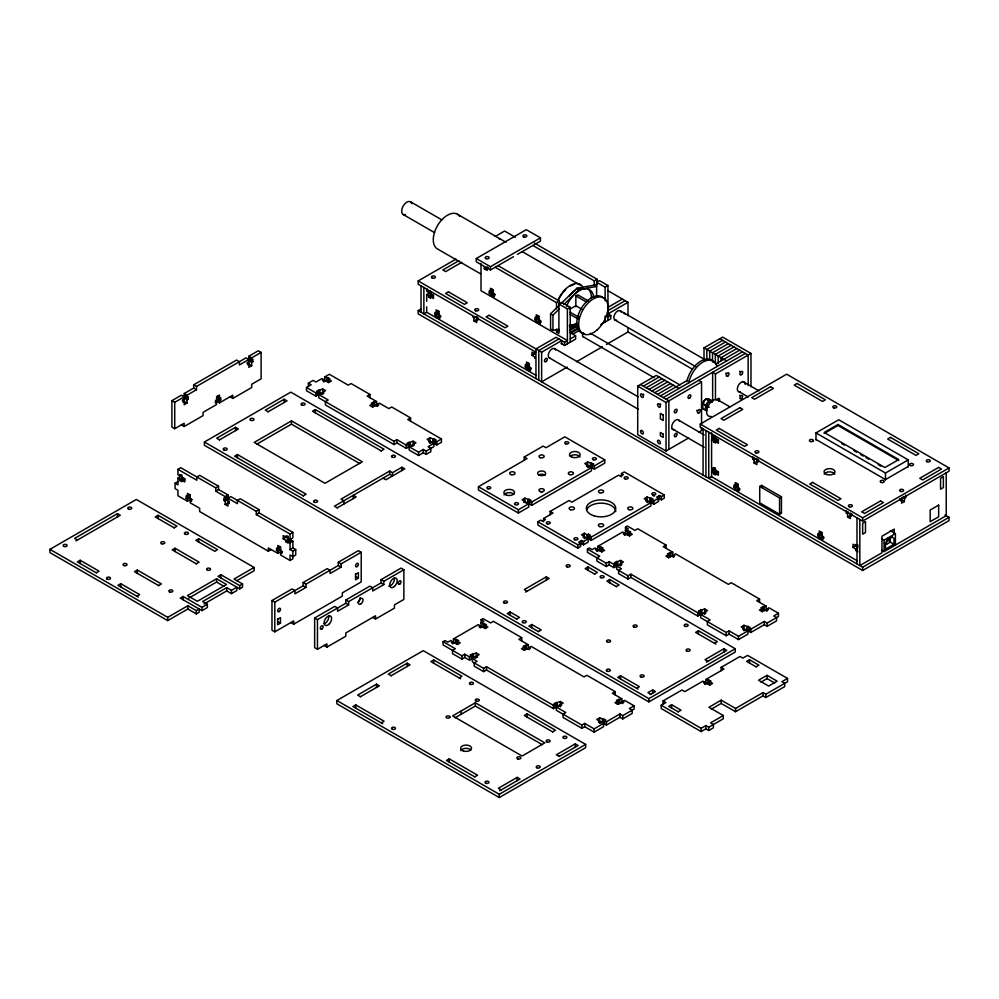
<?xml version="1.0" encoding="UTF-8"?>
<svg xmlns="http://www.w3.org/2000/svg" width="999" height="999" viewBox="0 0 999 999"><rect width="100%" height="100%" fill="white"/><g stroke="black" fill="none" stroke-linecap="round" stroke-linejoin="round"><path stroke-width="1.5" d="M188.224 399.076L185.389 397.44L184.166 398.151L187 399.787L188.224 399.076L188.299 396.64L187.075 397.34L184.241 395.704L184.241 393.531L193.681 388.074L196.516 389.71L196.516 386.438L193.681 384.802L193.681 388.074M739.909 488.711L738.024 489.81L738.024 491.983L819.118 538.798L821.952 537.175L821.952 534.989L819.118 536.625L817.894 535.914L817.894 533.516L819.118 534.228L819.23 531.018L822.052 532.654L822.052 535.926L823.288 536.625L823.288 539.035L822.052 538.324L822.052 540.496L857.13 560.751M702.322 405.382L702.334 406.243L702.809 405.769M706.768 410.664L706.018 410.539L705.469 405.119L709.789 401.049L712.762 400.911L707.567 398.776L704.745 399.912L701.985 404.707L702.297 408.479L703.783 408.504A5.345 3.084 -60 0 1 702.684 402.722A5.345 3.084 -60 0 1 708.341 399.013M712.299 401.086C707.504 398.039 703.583 409.028 706.605 410.564M709.54 400.349L709.665 399.125M706.193 406.955L706.106 406.63M558.778 329.32L552.947 330.382L550.586 329.021L550.586 313.748L559.328 305.257M561.513 303.134L576.798 288.274L597.177 284.565M552.947 330.382L552.947 315.122L559.502 308.741M563.873 304.495L579.158 289.635L596.615 286.451M193.681 384.802L236.563 360.052L239.398 361.688L239.398 364.947L248.838 359.503L248.838 367.357L251.673 365.721L251.673 362.45L248.838 360.814L250.062 360.102L252.897 361.738L252.897 359.34L251.673 360.052L248.838 358.416L248.838 356.231L258.279 350.786L261.114 352.41L261.114 378.821L251.673 384.278L251.673 387.55L232.792 398.451L229.957 396.815M181.331 424.887L184.166 426.523L184.166 423.251L174.725 428.708L171.89 427.072L171.89 400.661L181.331 395.204L184.166 396.84L184.166 404.695L187 403.059L187 399.787M196.516 386.438L246.004 357.867L248.838 359.503M184.241 395.704L185.464 395.005M171.89 400.661L174.725 402.297L184.166 396.84M184.241 393.531L187.075 395.167L196.516 389.71M248.838 356.231L251.673 357.867L261.114 352.41M184.166 399.026L182.942 399.737L182.942 402.135L184.166 401.423M248.838 361.688L247.615 362.387L247.615 364.785L248.838 364.086M251.673 362.45L252.897 361.738M232.792 398.451L232.792 395.179L219.48 402.859L216.646 401.223L216.646 396.653L219.48 395.017L219.48 398.289L220.704 397.577L220.704 399.975L219.48 400.686L216.646 399.051L217.869 398.339L220.704 399.975M535.951 352.185L418.194 284.203L418.194 280.931L455.994 259.103M495.142 236.501L504.595 231.044L515.297 237.225M216.646 399.925L215.422 400.624L215.422 403.022L216.546 402.372L216.546 404.558L203.047 412.35L203.047 415.621L184.166 426.523M458.903 260.689L442.819 269.98L445.654 271.616L461.738 262.325M513.424 256.718L490.447 269.98L476.286 261.8L476.286 258.529L526.273 229.67L540.447 237.849L540.447 241.121L517.47 254.383M426.698 288.561L426.698 291.283L428.583 292.37L430.469 291.283M426.698 301.336L426.698 294.555L429.52 292.919L433.491 295.204L433.491 298.476L430.656 296.84L430.656 298.264L428.583 297.065L428.583 295.642L431.418 294.006L431.418 295.429L428.583 297.065M430.656 296.84L433.491 295.204M484.315 266.658L484.315 268.831L487.137 267.195L488.374 267.907M476.286 258.529L490.447 266.708L540.447 237.849M944.992 514.997L949.05 517.332L949.05 520.604L862.661 570.479L418.194 313.873L418.194 310.602L420.891 309.041M426.561 312.325L423.863 313.873L423.863 287.462M204.408 442.02L290.796 392.145L735.264 648.751L735.264 652.022L648.863 701.897L204.408 445.292L204.408 442.02L648.863 698.626L735.264 648.751M308.379 386.388L308.379 383.117L313.099 380.394L315.934 382.03L321.803 378.633L323.701 379.72L323.701 381.905M219.38 439.922L238.399 428.933L235.564 427.31L216.683 438.211L219.518 439.847M268.007 411.85L287.025 400.861L284.191 399.225L265.309 410.127L268.132 411.763M318.768 394.568L328.209 400.012L325.374 401.648L325.374 404.92L394.043 444.567L396.865 442.932L406.306 448.376L408.204 447.29L408.204 444.018L406.306 445.104L396.865 439.66L394.043 441.296L318.768 397.839L318.768 394.568L325.562 390.634L322.727 388.998L316.596 391.133L317.819 391.833L317.819 395.104L315.934 396.203L306.493 390.746L306.493 387.475L311.213 384.752L308.379 383.117M328.609 382.555L328.609 379.283L331.443 380.919L328.609 382.555L324.638 380.269L324.638 376.998L329.358 374.275L348.239 385.177L351.074 383.541L369.955 394.443L369.955 397.714M434.902 314.797L437.737 313.162L438.973 313.873L436.138 315.509L434.902 314.797L434.902 312.4L436.138 313.112L438.973 311.476L438.973 316.059L436.138 317.694L426.698 312.237L426.698 306.793M323.701 379.72L322.465 380.432L324.55 381.63L325.774 380.919M324.638 376.998L329.832 378.584L328.609 379.283M525.287 366.983L528.121 365.347L529.345 366.059L526.51 367.694L525.287 366.983L525.287 364.585L526.51 365.297L526.51 362.025L529.345 363.661L529.345 368.231L526.51 369.867L438.973 319.33L438.973 317.145L440.859 316.059M181.731 474.787L179.832 475.874L177.947 474.787L177.947 469.33L180.782 467.707L215.722 487.874L218.544 486.238L218.544 489.51L227.997 494.955L227.997 497.14L225.162 498.776L223.926 498.064L223.926 500.462L225.162 501.173L227.997 499.537L226.761 498.826L223.926 500.462M489.223 293.256L492.057 291.621L493.281 292.332L490.447 293.968L489.223 293.256L489.223 290.859L490.447 291.571L493.281 289.935L493.281 294.518L490.447 296.154L481.006 290.697L481.006 263.599M306.493 387.475L315.934 392.932L317.819 391.833M49.95 549.35L167.707 617.345L187.824 605.731L196.316 610.639L199.151 609.003L199.151 612.275L196.316 613.91L187.824 609.003L167.707 620.616L49.95 552.622L49.95 549.35L136.339 499.475L254.108 567.457L254.108 570.729L236.713 580.769M535.014 319.692L537.849 318.057L539.073 318.768L536.238 320.404L535.014 319.692L535.014 317.295L536.238 318.007L536.238 314.735L539.073 316.371L539.073 320.954L536.238 322.59L493.281 297.777L493.281 295.604L495.167 294.518M186.164 498.301L188.998 496.665L190.222 497.377L187.387 499.013L186.164 498.301L186.164 495.904L187.387 496.615L187.387 493.344L190.222 494.98L190.222 499.562L187.387 501.198L177.947 495.741L177.947 490.297L175.112 488.661L175.112 483.204L177.947 484.84L177.947 478.059L180.782 476.423L184.753 478.708L184.753 481.98L181.918 480.344L181.918 481.768L179.832 480.569L179.832 479.145L182.667 477.51L182.667 478.933L179.832 480.569M75.912 540.896L120.292 515.284L117.457 513.648L74.575 538.399L77.41 540.034M175.112 483.204L177.947 481.568M181.918 480.344L184.753 478.708M291.483 420.879L254.183 442.42L325 483.304L362.3 461.763L291.483 420.879L291.483 424.15L359.628 463.499M472.677 316.958L473.901 317.67L475.786 316.583M303.284 495.841L306.119 494.205L237.45 454.557L234.615 456.193L303.421 495.916M381.181 450.861L384.016 449.225L315.347 409.59L312.512 411.226L381.318 450.949M256.843 444.143L291.483 424.15M473.901 317.67L473.901 320.941L476.735 319.305L477.959 320.017L477.959 317.62L476.735 316.908M187.387 496.615L190.222 494.98M96.216 572.789L99.051 571.153L80.17 560.252L77.335 561.888L96.354 572.864M174.113 527.822L176.948 526.186L158.054 515.284L155.232 516.92L174.251 527.897M369.955 394.443L367.132 396.079L376.573 401.523L376.573 404.795L372.602 407.093L369.767 405.457L372.602 403.821L372.602 407.093M271.166 549.562L268.331 551.198L199.663 511.55L199.663 508.279L190.222 502.834L190.222 500.649L192.108 499.562M215.722 487.874L215.722 491.146L218.544 489.51M376.573 401.523L371.378 403.109L372.602 403.821M377.51 406.431L377.51 404.258L379.408 403.159L388.848 408.616L391.683 406.98L410.564 417.882L410.564 421.153M495.154 267.245L556.543 302.685L559.378 301.049L559.378 304.146M532.867 245.467L594.255 280.906L597.09 279.27L597.09 282.38M215.722 491.146L225.162 496.59L227.997 494.955M556.543 329.021L556.543 332.13L558.903 333.491L558.903 304.046L561.738 302.41L570.229 307.317L570.229 342.207M596.615 295.629L596.615 282.267L599.45 280.644L607.954 285.539L607.954 320.429M536.238 318.007L539.073 316.371M575.849 306.805L575.849 295.904L577.734 294.817L588.898 301.248M225.162 501.173L225.162 504.445L227.997 506.081L227.997 498.226L230.819 496.59L256.318 511.313L259.153 509.677L259.153 512.949L292.882 532.417L292.882 537.874L290.047 539.51L283.241 535.576L283.241 538.848L286.076 540.484L288.911 538.848L288.911 540.272L286.076 541.908L286.076 540.484M535.951 378.596L535.951 348.913L556.068 337.3L564.56 342.207L567.395 340.572L539.073 324.225L539.073 322.04L540.958 320.954M225.162 504.445L227.997 502.809L229.221 503.521L229.221 501.111L227.997 500.412M558.903 304.046L567.395 308.953L570.229 307.317M596.615 282.267L605.119 287.175L607.954 285.539M569.78 309.215L575.849 305.719L582.504 309.553M158.554 585.564L161.388 583.928L137.313 570.029L134.478 571.665L158.716 585.651M196.279 563.786L199.101 562.15L175.025 548.251L172.19 549.887L196.428 563.873M136.813 596.228L139.648 594.592L120.767 583.691L117.932 585.327L138.299 597.09M198.664 538.723L195.829 540.359L214.847 551.336L217.545 549.625L198.664 538.723L198.664 541.995M556.543 332.13L559.378 330.494M410.564 417.882L407.729 419.518L441.458 438.986L441.458 442.257L436.738 444.992L434.852 443.893L434.852 440.621L436.076 439.922L429.932 437.787L427.11 439.423L433.903 443.356L433.903 446.628L426.136 451.098L423.301 449.463L418.581 452.197L409.14 446.74L409.14 450.012L418.581 455.469L423.301 452.734L426.136 454.37L430.856 451.648L430.856 448.376L428.034 446.74L433.903 443.356M569.792 329.383L577.822 324.75M607.642 307.53L622.352 299.038M569.58 330.594L577.522 326.011M558.903 338.936L538.786 350.549L538.786 380.232M577.971 327.934L569.942 332.567L575.611 335.826L575.611 339.098L564.56 345.479L560.926 343.381M607.792 310.714L625.187 300.674M534.827 353.708L531.992 352.073L531.992 355.344L534.827 353.708L534.827 352.297M256.318 511.313L256.318 514.585L259.153 512.949M570.891 333.104L578.921 328.471M418.194 280.931L541.62 352.185L561.738 340.572L561.738 343.843M572.777 334.203L579.47 330.332M607.954 313.886L628.021 302.31L628.021 315.659M570.229 338.936L575.611 335.826M607.954 317.158L610.789 315.522L610.789 318.793L600.774 324.575M526.51 365.297L529.345 363.661M536.088 375.399L529.345 371.503L529.345 369.33L531.231 368.231M409.14 446.74L415.946 442.819L413.111 441.183L406.968 443.306L408.204 444.018M429.932 441.058L428.708 441.77L430.781 442.969L432.018 442.257M434.852 440.621L436.738 441.72L441.458 438.986M567.245 367.07L541.62 381.868L541.62 352.185M576.411 361.775L602.385 346.778M606.43 344.443L628.021 331.98L628.021 327.535M434.852 443.893L436.076 443.181M383.067 478.121L385.901 479.757L404.782 468.856L401.948 467.22L392.507 472.664L389.672 471.041L341.046 499.113L343.881 500.749L343.881 504.02M392.507 472.664L392.507 475.936L389.672 474.3L334.44 506.193L337.275 507.829M256.318 514.585L290.047 534.053L292.882 532.417M207.367 604.258L201.985 607.367L183.104 596.465L180.27 598.101L201.985 610.639L207.367 607.529L207.367 604.258L202.647 601.535L226.723 587.637L231.443 590.359L236.875 587.225L236.875 590.496L231.443 593.631L226.723 590.896L203.983 604.033M242.532 583.953L239.71 585.589L220.816 574.687L217.994 576.323L239.71 588.861L242.532 587.225L242.532 583.953L234.041 579.045L254.108 567.457M283.241 538.848L287.974 536.126M337.138 507.904L356.156 496.928L353.321 495.292L353.321 498.563M216.571 578.771L187.45 595.591L197.365 601.311L226.486 584.502L216.571 578.771L216.571 582.042L188.774 598.101M286.076 541.908L288.162 543.106L288.162 541.683L290.984 540.047L292.882 541.146L292.882 547.927L290.047 549.562L290.047 542.782L292.882 541.146M276.548 550.486L279.37 548.851L280.607 549.562L277.772 551.198L276.548 550.486L276.548 548.089L277.772 548.801L280.607 547.165L280.607 551.735L277.772 553.371L268.331 547.927L268.331 551.198M290.047 549.562L292.882 551.198L292.882 558.828L290.047 560.464L280.607 555.007L280.607 552.834L282.492 551.735M292.882 551.198L295.716 549.562L295.716 555.007L292.882 556.643L290.047 555.007L290.047 560.464M688.473 438.062L666.033 451.011L637.712 434.665L637.712 386.138L656.355 375.374L679.02 388.449M704.008 360.115L704.008 347.852L722.652 337.088L750.973 353.446L750.973 386.813M290.871 622.564L293.694 624.2L293.694 620.928L274.812 631.843L271.978 630.207L271.978 600.524L292.095 588.911L294.93 590.546L294.93 593.818L305.969 587.437L305.969 584.165L303.147 582.529L303.147 585.801L305.969 587.437M303.147 582.529L327.222 568.631L330.045 570.267L330.045 573.538L341.146 567.132L341.146 563.861L361.213 552.285L361.213 581.955L342.32 592.857L342.32 596.128L293.694 624.2M341.146 567.132L338.311 565.496L338.311 562.225L358.379 550.649L361.213 552.285M643.381 386.138L659.19 377.01M722.652 340.359L706.842 349.488L706.842 360.214M524.238 460.264L524.238 456.993L543.131 446.091L545.966 447.727L564.847 436.825L604.782 459.877L604.782 463.149L594.393 469.143L592.507 468.056L592.507 464.785L593.731 464.073L587.599 461.95L584.765 463.586L591.47 467.569L591.47 470.841L531.705 505.344L529.82 504.258L529.82 500.986L531.043 500.274L524.9 498.151L522.077 499.787L527.734 503.059L528.971 502.347L528.971 499.075M271.978 600.524L274.812 602.16L303.147 585.801M305.969 584.165L338.311 565.496M646.216 387.762L662.025 378.646M725.486 341.995L709.677 351.124L709.677 360.227M524.9 498.151L524.9 501.423L523.676 502.122L528.771 503.758L528.771 507.03L518.394 513.036L478.446 489.972L478.446 486.7L527.072 458.628L524.238 456.993M649.038 389.398L664.847 380.269M728.321 343.631L712.512 352.759L712.512 361.863M651.872 391.034L667.682 381.905M731.156 345.267L715.334 354.395L715.334 363.499M654.707 392.669L670.516 383.541M733.978 346.903L718.169 356.031L718.169 363.611M657.542 394.305L673.351 385.177M736.812 348.539L721.003 357.667L721.003 360.701M660.376 395.941L687.749 380.144M715.858 363.911L739.647 350.174M277.647 619.305L280.482 617.669L280.482 623.114L277.647 624.75L277.647 618.756M355.544 574.325L358.379 572.689L358.379 578.146L355.544 579.782L355.544 573.776M663.211 397.577L742.482 351.81M666.033 399.213L745.316 353.446M637.712 386.138L666.033 402.485L701.548 381.98L701.548 424.45M712.637 401.123L712.637 372.315L715.471 373.951L750.973 353.446M324.088 645.479L326.91 647.115L326.91 643.843L317.47 649.3L314.648 647.664L314.648 617.981L334.752 606.381L337.587 608.004L337.587 611.276L348.626 604.907L348.626 601.635L345.804 599.999L345.804 603.271L348.626 604.907M345.804 599.999L369.88 586.101L372.714 587.737L372.714 590.996L383.803 584.602L383.803 581.331L403.871 569.742L403.871 599.425L394.43 604.87L394.43 608.141L375.537 619.043L372.714 617.407M383.803 584.602L380.969 582.966L380.969 579.695L401.036 568.106L403.871 569.742M314.648 617.981L317.47 619.617L345.804 603.271M348.626 601.635L380.969 582.966M587.599 465.222L586.376 465.934L588.448 467.132L589.585 466.483M478.446 486.7L518.394 509.765L528.771 503.758M529.82 500.986L531.705 502.072L591.47 467.569M592.507 464.785L594.393 465.884L604.782 459.877M702.747 406.493L702.747 406.368M700.262 424.063L786.65 374.188L949.05 467.944L949.05 471.216L862.661 521.091L700.262 427.335L700.262 424.063L862.661 517.819L949.05 467.944M550.149 514.685L550.149 511.413L569.03 500.511L571.865 502.147L618.606 475.162L620.491 476.261L623.326 474.625L621.44 473.538L621.44 476.798M579.707 544.83L581.593 543.743L583.478 544.83L588.199 542.107L588.199 538.836L583.478 541.558L581.593 540.471L578.758 542.107L580.644 543.194L580.644 546.465L577.809 548.101L537.874 525.049L537.874 521.778L540.709 520.142L542.594 521.228L545.429 519.592L543.543 518.506L543.543 521.778M543.543 518.506L552.984 513.049L550.149 511.413M621.44 473.538L624.263 471.903L664.21 494.955L664.21 498.226L661.375 499.862L659.49 498.776L657.604 499.862M698.938 432.03L701.548 430.519L701.548 427.485M326.91 647.115L345.804 636.213L345.804 632.941L375.537 615.771L375.537 619.043M711.588 432.779L711.588 436.051L713.473 437.15L715.359 436.051M715.359 467.994L713.473 469.093L711.588 467.994L711.588 439.323L714.422 437.687L718.381 439.985L718.381 443.256L715.546 441.62L715.546 443.032L713.473 441.833L713.473 440.422L716.308 438.786L716.308 440.197L713.473 441.833M715.546 441.62L718.381 439.985M584.328 533.229L581.493 534.865L587.162 538.124L588.386 537.425L588.386 534.153L587.162 534.865L584.328 533.229L584.328 538.673M647.027 497.027L644.193 498.663L649.862 501.935L651.086 501.223L653.159 502.422L651.935 503.134L651.935 499.862L653.159 499.15L647.027 497.027L647.027 502.485M584.328 536.488L583.104 537.2L588.199 538.836M647.027 500.299L645.791 501.011L650.898 502.647L650.898 505.919L591.133 540.422L589.235 539.323L589.235 536.063L590.471 535.352L588.386 534.153M664.21 494.955L661.375 496.59L659.49 495.504L656.655 497.14L658.541 498.226L658.541 501.498L653.821 504.22L651.935 503.134M537.874 521.778L577.809 544.83L580.644 543.194M589.235 536.063L591.133 537.15L650.898 502.647M651.935 499.862L653.821 500.949L658.541 498.226M589.235 539.323L590.471 538.623M708.753 432.242L708.753 478.359L711.588 476.723L711.588 471.266L714.422 469.63L718.381 471.928L718.381 475.199L715.546 473.563L715.546 474.975L713.473 473.776L713.473 472.365L716.308 470.729L716.308 472.14L713.473 473.776M715.546 473.563L718.381 471.928M587.437 549.075L599.712 556.168L596.878 557.804L596.878 561.076L606.318 566.52L609.153 564.885L613.873 567.607L615.759 566.52L615.759 563.249L613.873 564.348L609.153 561.613L606.318 563.249L587.437 552.347L587.437 549.075L589.323 547.989L592.157 549.625L594.992 547.989L596.878 549.075L596.878 551.261M629.457 535.939L629.457 532.667L632.292 534.303L629.457 535.939L625.486 533.653L625.486 527.11L627.372 526.023L634.927 530.382L637.762 528.746L666.083 545.104L666.083 548.364M601.785 551.91L601.785 548.638L604.62 550.274L601.785 551.91L597.827 549.625L597.827 546.353L622.652 532.017L624.55 533.104L624.55 535.289M525.624 592.07L549.163 578.483L546.328 576.848L524.325 589.547L527.16 591.183M596.878 549.075L595.654 549.787L597.727 550.986L598.95 550.274M597.827 546.353L603.021 547.939L601.785 548.638M624.55 533.104L623.314 533.816L625.399 535.014L626.623 534.303M625.486 527.11L628.321 528.746L625.486 530.382L630.681 531.955L629.457 532.667M752.846 456.605L752.846 459.003L754.732 457.917M336.875 700.524L423.264 650.649L585.664 744.405L585.664 747.677L499.275 797.552L336.875 703.796L336.875 700.524L499.275 794.28L585.664 744.405M752.846 459.003L754.07 459.715L755.968 458.628M443.069 641.658L455.344 648.738L452.51 650.374L452.51 653.646L461.95 659.09L464.785 657.467L469.505 660.189L471.391 659.09L471.391 655.831L469.505 656.917L464.785 654.195L461.95 655.831L443.069 644.917L443.069 641.658L444.955 640.559L447.789 642.195L450.624 640.559L452.51 641.658L452.51 643.831M485.077 628.521L485.077 625.249L487.912 626.885L485.077 628.521L481.118 626.223L481.118 619.68L483.004 618.593L490.559 622.951L493.394 621.316L521.715 637.674L521.715 640.946M391.021 675.799L410.04 664.822L407.217 663.186L388.324 674.088L391.158 675.724M756.905 459.165L756.905 464.622L754.07 462.987L758.79 460.264M457.417 644.492L457.417 641.221L460.252 642.856L457.417 644.492L453.446 642.195L453.446 638.923L478.284 624.587L480.169 625.686L480.169 627.859M360.339 696.79L379.358 685.801L376.523 684.165L357.642 695.067L360.477 696.703M452.51 641.658L451.286 642.357L453.359 643.556L454.582 642.856M453.446 638.923L458.641 640.509L457.417 641.221M480.169 625.686L478.946 626.385L481.019 627.584L482.255 626.885M481.118 619.68L483.953 621.316L481.118 622.951L486.313 624.537L485.077 625.249M815.983 439.922L815.983 432.904L838.748 419.767L908.241 459.89L908.241 466.895M486.313 627.809L484.228 626.61L483.004 627.31L483.004 624.05M516.683 619.043L519.517 617.407L510.064 611.95L507.242 613.586L516.82 619.118M594.58 574.063L597.402 572.439L587.961 566.982L585.139 568.618L594.705 574.15M837.986 424.488L824.163 432.467L884.914 467.544L898.738 459.565L837.986 424.488L837.986 425.474L898.738 460.551M824.163 433.454L837.986 425.474M381.243 722.876L384.078 721.241L355.756 704.882L352.922 706.518L382.729 723.726M459.14 677.896L461.975 676.261L433.653 659.914L430.819 661.55L460.626 678.758M733.965 487.462L736.8 485.826L738.024 486.538L735.189 488.174L733.965 487.462L733.965 485.064L735.189 485.776L738.024 484.14L738.024 488.711L735.189 490.347L711.213 476.498M616.708 565.971L621.428 568.706L618.593 570.342L618.593 573.613L628.034 579.058L630.869 577.422L697.801 616.071L699.687 614.972L699.687 611.7L697.801 612.799L630.869 574.15L628.034 575.786L616.708 569.243L616.708 565.971L623.501 562.05L620.679 560.414L614.535 562.537L615.759 563.249M617.844 562.05L617.844 565.322L616.608 564.61L614.535 565.809L615.759 566.52M759.74 486.476L761.625 485.377L781.455 496.828L781.455 513.186L779.57 514.273L759.74 502.822L759.74 486.476L779.57 497.914L781.455 496.828M472.34 658.553L477.06 661.276L474.225 662.911L474.225 666.183L483.666 671.64L486.501 670.004L553.434 708.641L555.319 707.554L555.319 704.283L553.434 705.369L486.501 666.733L483.666 668.368L472.34 661.825L472.34 658.553L479.133 654.632L476.298 652.996L470.167 655.119L471.391 655.831M666.083 545.104L663.261 546.728L672.702 552.185L672.702 555.456L668.731 557.742L665.896 556.106L668.731 554.47L668.731 557.742M538.399 631.58L541.233 629.944L531.78 624.487L528.958 626.123L538.536 631.655M616.296 586.613L619.118 584.977L609.677 579.52L606.855 581.156L616.42 586.688M521.715 637.674L518.881 639.31L528.321 644.755L528.321 648.026L524.363 650.324L521.528 648.688L524.363 647.052L524.363 650.324M672.702 552.185L667.507 553.771L668.731 554.47M667.507 557.042L669.58 555.844L670.804 556.543L670.804 553.271M673.638 557.092L673.638 554.907L675.536 553.821L728.408 584.353L731.243 582.717L759.565 599.063L759.565 602.335M528.321 644.755L523.139 646.341L524.363 647.052M529.27 649.662L529.27 647.489L531.156 646.39L584.028 676.922L586.863 675.287L615.197 691.645L615.197 694.917M475.362 702.772L452.609 715.908L522.09 756.031L544.855 742.894L475.362 702.772L475.362 706.043L542.182 744.617M455.057 717.769L475.362 706.043M815.983 432.904L885.476 473.026L908.241 459.89M908.241 466.433L885.476 479.57L815.983 439.448M846.328 510.576L846.328 512.974L848.213 511.888M846.328 512.974L847.552 513.686L847.552 516.958L850.386 515.322L851.61 516.021L851.61 513.623M819.118 534.228L821.952 532.592M817.894 535.914L820.716 534.278L821.952 534.989M822.052 538.324L823.95 537.225M699.687 614.972L698.463 614.26L700.536 613.061L701.773 613.773L707.542 610.564L704.707 608.928L698.463 611.001L699.687 611.7M474.725 776.835L477.559 775.199L449.225 758.853L446.403 760.489L474.862 776.922M552.622 731.867L555.456 730.232L527.122 713.873L524.288 715.509L552.759 731.942M700.736 614.497L710.177 619.942L707.354 621.578L707.354 624.85L726.236 635.751L729.07 634.115L738.511 639.572L747.951 634.115L747.951 630.844L738.511 636.301L729.07 630.844L726.236 632.479L700.736 617.769L700.736 614.497L705.931 612.911L704.707 612.2M900.374 500.624L901.61 499.912M902.547 497.19L904.432 498.276L905.668 497.577L905.668 495.179M556.168 702.372L556.168 705.644L557.392 706.355L563.161 703.146L560.339 701.51L554.095 703.571L555.319 704.283M904.432 498.276L904.432 501.548L901.61 503.184L901.61 497.739M556.368 707.067L565.809 712.524L562.974 714.148L562.974 717.419L581.868 728.321L584.69 726.698L594.13 732.142L603.583 726.698L603.583 723.426L594.13 728.87L584.69 723.426L581.868 725.062L556.368 710.339L556.368 707.067L561.563 705.481L560.339 704.782M636.588 688.274L639.422 686.638L620.541 675.736L617.707 677.372L638.074 689.123M714.485 643.294L717.319 641.67L698.438 630.756L695.604 632.392L715.971 644.155M759.565 599.063L756.73 600.699L766.171 606.156L766.171 609.427L762.212 611.713L759.377 610.077L762.212 608.441L762.212 611.713M857.741 548.026L855.856 549.113L853.021 547.477L857.741 544.755M855.856 549.113L855.856 550.536L857.741 549.438M615.197 691.645L612.362 693.281L621.803 698.726L621.803 701.997M766.171 606.156L760.976 607.729L762.212 608.441M881.543 538.698L884.09 540.172L895.416 533.628L895.416 545.079M767.12 611.063L767.12 608.878L769.005 607.792L778.446 613.236L778.446 616.508L767.12 623.051L764.285 621.415L750.786 629.208L748.888 628.121L748.888 631.393L750.786 632.479L764.285 624.687L767.12 626.323L776.56 620.866L776.56 617.594L773.726 615.958L778.446 613.236M892.119 537.175L887.399 539.897L885.501 543.169L885.501 549.175L894.005 544.268L894.005 538.261L891.707 536.938M886.55 544.318L890.321 542.132L890.321 539.41L886.55 541.595L886.55 544.318L884.315 543.031M748.888 628.121L750.124 627.409L743.98 625.287L741.146 626.922L747.951 630.844M621.803 698.726L616.608 700.311L617.832 701.011L617.832 704.283L623.975 702.16L622.739 701.448L622.739 703.633M617.832 701.011L614.997 702.647L617.832 704.283M743.98 628.558L742.756 629.27L744.829 630.469L746.066 629.757M616.608 703.583L618.681 702.384L619.917 703.084L619.917 699.812M622.739 701.448L624.637 700.361L634.078 705.818L634.078 709.09L622.739 715.621L619.917 713.985L606.405 721.79L604.52 720.691L604.52 723.963L606.405 725.062L619.917 717.257L622.739 718.893L632.192 713.448L632.192 710.177L629.358 708.541L634.078 705.818M748.888 631.393L750.124 630.681L748.039 629.482L746.815 630.194L746.815 626.922M881.543 550.149L884.09 551.623L946.215 515.696L946.215 472.652M604.52 720.691L605.744 719.992L599.612 717.856L596.778 719.492L603.583 723.426M418.194 310.602L862.661 567.207L949.05 517.332M650.287 694.542L655.481 691.545L652.647 689.909L647.926 692.632L650.749 694.268M706.393 662.15L726.76 650.386L723.925 648.751L705.044 659.652L707.879 661.288M599.612 721.128L598.389 721.84L600.461 723.039L601.685 722.327M499.675 790.783L520.042 779.02L517.207 777.384L498.326 788.286L501.161 789.922M559.09 756.48L578.109 745.491L575.274 743.855L556.393 754.757L559.228 756.393M663.086 704.17L663.086 700.898L681.967 689.997L684.802 691.633L702.984 681.131L704.869 682.23L704.869 684.402M721.153 670.641L721.153 667.369L740.034 656.468L742.869 658.104L747.589 655.381L787.537 678.433L787.537 681.705L765.821 694.243L762.986 692.607L735.551 708.441L721.203 700.162L708.928 707.242L723.276 715.534L723.276 718.805L708.691 727.222L705.856 725.586L701.136 728.308L661.201 705.257L661.201 708.528L701.136 731.58L705.856 728.858L708.691 730.494L713.411 727.771L713.411 724.5L710.576 722.864L723.276 715.534M661.201 705.257L665.921 702.534L663.086 700.898M709.777 685.064L709.777 681.793L712.612 683.428L709.777 685.064L705.818 682.767L705.818 679.495L723.988 669.005L721.153 667.369M704.869 682.23L703.646 682.929L705.719 684.128L706.942 683.428M705.818 679.495L711.001 681.081L709.777 681.793M678.196 711.8L681.031 710.164L671.59 704.707L668.756 706.343L678.333 711.875M756.093 666.82L758.928 665.184L749.487 659.74L746.653 661.375L756.231 666.907M767.045 675.324L758.541 680.232L768.643 686.063L777.147 681.156L767.045 675.324L767.045 678.596L774.625 682.979M711.388 709.103L721.203 703.433L735.551 711.713L762.986 695.878L765.821 697.514L784.702 686.613L784.702 683.341L781.867 681.705L787.537 678.433M760.976 682.105L767.045 678.596M569.517 325.574L575.337 324.513M570.417 327.197L576.248 326.136M719.817 338.723L748.151 355.082L748.151 385.414M534.365 243.057L597.09 279.27M607.629 290.534L628.021 302.31M704.008 347.852L726.673 360.939M457.455 214.236L506.006 242.27M522.202 251.611L580.194 285.102M620.154 310.689L705.069 359.715M742.806 381.506L758.978 390.846M576.798 288.274L579.158 289.635M841.72 443.581L844.417 445.142M853.87 450.599L856.568 452.16M860.614 454.495L863.311 456.056M866.021 457.617L868.718 459.178M878.158 464.635L880.868 466.183M608.354 314.123L610.789 315.522M575.849 295.904L586.488 302.048M410.514 201.773L441.945 219.93M614.81 319.942L695.679 366.633M738.81 391.533L748.239 396.978M627.522 331.705L692.369 369.143M903.77 496.478L905.668 497.577M698.713 380.344L701.548 381.98M497.977 265.609L559.378 301.049M899.712 498.826L904.432 501.548M403.171 214.498L434.602 232.642M570.017 312.163L579.32 317.532M570.017 314.335L578.508 319.243M718.156 400.075L729.957 406.893M484.315 268.831L487.137 270.467L487.137 267.195M706.143 398.813L709.24 400.599M709.927 400.999L711.987 402.185M705.881 398.963L708.978 400.749M709.665 401.148L711.725 402.335M590.347 333.204L680.082 385.015M550.586 313.748L552.947 315.122M480.581 273.838L437.425 248.926A20.03 11.563 -60 0 1 438.823 223.576A20.03 11.563 -60 0 1 459.702 216.321M569.405 326.498L572.077 328.034M702.372 403.334L705.469 405.119M706.143 405.519L709.24 407.305M702.235 403.671L705.331 405.457M706.018 405.856L708.079 407.043M582.991 336.663L653.97 377.647M702.235 408.366L705.469 410.339M493.281 289.935L490.447 288.299L490.447 291.571M493.281 293.207L494.505 293.918L494.505 296.316L493.281 295.604M539.073 319.643L540.297 320.354L540.297 322.752L539.073 322.04M640.546 384.503L668.868 400.849L668.868 449.375M890.321 530.694L895.416 533.628M756.905 458.953L758.129 459.665L758.129 462.062L756.905 461.351M888.099 538.124L890.321 539.41M847.552 516.958L850.386 518.593L850.386 513.136M889.41 541.608L894.005 544.268M554.557 348.564L638.124 396.803M678.558 420.154L704.17 434.94M711.588 439.323L713.473 440.422M549.213 357.817L638.174 409.165M671.865 428.621L704.22 447.302M762.662 487.075L761.625 485.377M780.419 497.315L781.455 497.927M473.901 320.941L476.735 322.577L476.735 317.12M426.698 294.555L428.583 295.642M531.992 355.344L534.827 356.98L534.827 358.404M857.941 545.629L855.856 544.43L855.856 545.841M858.041 547.052L853.021 544.205L853.021 547.477M855.856 550.536L857.941 551.735M438.973 311.476L436.138 309.84L436.138 313.112M738.024 484.14L735.189 482.505L735.189 485.776M711.588 471.266L713.473 472.365M438.973 314.747L440.197 315.459L440.197 317.857L438.973 317.145M529.345 366.933L530.569 367.632L530.569 370.042L529.345 369.33M738.024 487.412L739.248 488.111L739.248 490.509L738.024 489.81M780.419 512.587L781.455 513.186M673.638 554.907L674.874 555.619L672.789 556.818L671.565 556.106M767.12 608.878L768.343 609.59L766.27 610.789L765.034 610.077M377.51 404.258L378.746 404.957L376.66 406.156L375.437 405.457M620.679 563.686L621.902 564.398L619.817 565.596L618.593 564.885M322.727 392.27L323.963 392.982L321.878 394.18L320.654 393.469M411.039 445.654L412.262 446.366L414.335 445.167L413.111 444.455L413.111 441.183M316.596 394.393L317.819 395.104M246.953 362.987L251.673 365.721M216.646 396.653L219.48 398.289M182.28 400.337L187 403.059M529.27 647.489L530.494 648.189L528.421 649.387L527.197 648.688M380.969 579.695L383.803 581.331M218.544 486.238L199.663 475.337L196.828 476.973L196.828 480.244L177.947 469.33M259.153 509.677L240.26 498.776L237.437 500.412L237.437 503.683L227.997 498.226M227.997 497.14L226.761 496.428L226.761 498.826M338.311 562.225L341.146 563.861M355.544 576.51L358.379 578.146M182.667 478.933L184.753 480.132M177.947 478.059L179.832 479.145M288.162 541.683L290.047 542.782M292.882 547.927L295.716 549.562M474.225 657.467L475.449 658.166L477.534 656.967L476.298 656.256L476.298 652.996M280.607 547.165L277.772 545.529L277.772 548.801M554.095 706.842L555.319 707.554M190.222 498.251L191.446 498.963L191.446 501.361L190.222 500.649M280.607 550.437L281.83 551.136L281.83 553.533L280.607 552.834M216.571 582.042L224.013 586.338M277.647 621.478L280.482 623.114M894.242 533.653L894.242 529.133L881.967 536.226L881.967 552.797L859.827 565.571L859.827 519.455M885.476 473.026L885.476 480.032M884.09 540.172L884.09 551.623M862.661 517.819L862.661 521.091M862.661 567.207L862.661 570.479M856.992 517.819L856.992 563.948M820.716 531.88L820.716 534.278M819.118 536.625L819.118 538.798M779.57 497.914L779.57 514.273M767.12 623.051L767.12 626.323M765.821 694.243L765.821 697.514M764.285 607.242L764.285 610.514L763.061 609.802L763.061 606.53M764.285 621.415L764.285 624.687M762.986 692.607L762.986 695.878M754.07 459.715L754.07 462.987M750.786 629.208L750.786 632.479M749.487 659.74L749.487 663.011M748.039 626.211L748.039 629.482M743.98 625.287L743.98 630.744M738.511 636.301L738.511 639.572M736.8 483.429L736.8 485.826M735.551 708.441L735.551 711.713M735.189 488.174L735.189 490.347M729.07 630.844L729.07 634.115M726.236 632.479L726.236 635.751M723.925 648.751L723.925 652.022M721.203 700.162L721.203 703.433M715.471 373.951L715.471 399.725M715.546 438.349L715.546 436.925L713.473 435.726L713.473 437.15M715.546 470.292L715.546 468.868L713.473 467.669L713.473 469.093M708.928 679.882L708.928 683.154L707.704 683.865L707.704 680.594M708.691 727.222L708.691 730.494M705.918 430.606L705.918 476.723M705.856 725.586L705.856 728.858M704.707 608.928L704.707 614.385M703.084 428.971L703.084 475.087M701.773 610.501L701.773 613.773M701.136 728.308L701.136 731.58M700.536 609.79L700.536 613.061M698.438 630.756L698.438 634.028M697.801 612.799L697.801 616.071M671.59 704.707L671.59 707.979M669.58 552.572L669.58 555.844M666.033 402.485L666.033 451.011M661.375 496.59L661.375 499.862M659.49 495.504L659.49 498.776M653.821 500.949L653.821 504.22M652.647 689.909L652.647 693.181M651.086 497.952L651.086 501.223M649.862 498.663L649.862 501.935M648.863 698.626L648.863 701.897M630.869 574.15L630.869 577.422M628.608 530.756L628.608 534.028L627.372 534.74L627.372 531.468M628.034 575.786L628.034 579.058M622.739 715.621L622.739 718.893M620.679 560.414L620.679 565.871M620.541 675.736L620.541 679.008M619.917 713.985L619.917 717.257M618.681 699.113L618.681 702.384M616.608 561.338L616.608 564.61M613.873 564.348L613.873 567.607M609.677 579.52L609.677 582.792M609.153 561.613L609.153 564.885M606.405 721.79L606.405 725.062M606.318 563.249L606.318 566.52M605.119 287.175L605.119 300.836M605.119 315.996L605.119 322.065M603.671 718.793L603.671 722.052L602.447 722.764L602.447 719.492M600.936 546.728L600.936 549.999L599.712 550.711L599.712 547.44M599.612 717.856L599.612 723.313M594.393 465.884L594.393 469.143M594.255 280.906L594.255 285.564M594.13 728.87L594.13 732.142M591.658 462.874L591.658 466.146L590.434 466.858L590.434 463.586M591.133 537.15L591.133 540.422M587.961 566.982L587.961 570.254M587.599 461.95L587.599 467.407M587.162 534.865L587.162 538.124M584.69 723.426L584.69 726.698M583.478 541.558L583.478 544.83M581.868 725.062L581.868 728.321M581.593 540.471L581.593 543.743M577.809 544.83L577.809 548.101M575.274 743.855L575.274 747.127M567.395 308.953L567.395 343.843M564.56 342.207L564.56 345.479M560.339 701.51L560.339 706.955M557.392 703.084L557.392 706.355M556.543 302.685L556.543 308.891M553.434 705.369L553.434 708.641M546.328 576.848L546.328 580.119M537.849 315.659L537.849 318.057M536.238 320.404L536.238 322.59M531.705 502.072L531.705 505.344M531.78 624.487L531.78 627.759M528.121 362.949L528.121 365.347M527.734 499.787L527.734 503.059M527.122 713.873L527.122 717.145M526.51 367.694L526.51 369.867M526.436 645.854L526.436 649.125L525.212 648.413L525.212 645.142M518.394 509.765L518.394 513.036M517.207 777.384L517.207 780.656M510.064 611.95L510.064 615.222M499.275 794.28L499.275 797.552M492.057 289.223L492.057 291.621M490.447 266.708L490.447 269.98M490.447 293.968L490.447 296.154M486.501 666.733L486.501 670.004M484.228 623.339L484.228 626.61M483.666 668.368L483.666 671.64M473.464 654.632L473.464 657.891L472.24 657.192L472.24 653.92M469.505 656.917L469.505 660.189M464.785 654.195L464.785 657.467M461.95 655.831L461.95 659.09M461.201 710.951L461.201 714.223M456.568 639.31L456.568 642.582L455.344 643.294L455.344 640.022M449.225 758.853L449.225 762.125M437.737 310.764L437.737 313.162M436.738 441.72L436.738 444.992M436.138 315.509L436.138 317.694M434.003 438.723L434.003 441.983L432.767 442.694L432.767 439.423M433.653 659.914L433.653 663.186M430.656 293.569L430.656 292.158L428.583 290.959L428.583 292.37M429.932 437.787L429.932 443.244M426.136 451.098L426.136 454.37M423.301 449.463L423.301 452.734M421.029 285.826L421.029 312.237M418.581 452.197L418.581 455.469M410.277 442.819L410.277 446.091L409.053 445.379L409.053 442.107M407.217 663.186L407.217 666.458M406.306 445.104L406.306 448.376M401.948 467.22L401.948 470.492M396.865 439.66L396.865 442.932M394.043 441.296L394.043 444.567M389.672 471.041L389.672 474.3M376.523 684.165L376.523 687.437M374.687 402.622L374.687 405.894L373.451 405.182L373.451 401.91M355.756 704.882L355.756 708.154M327.759 377.385L327.759 380.644L326.523 381.356L326.523 378.084M322.727 388.998L322.727 394.455M319.892 390.634L319.892 393.906L318.669 393.194L318.669 389.935M317.47 619.617L317.47 649.3M315.934 392.932L315.934 396.203M315.347 409.59L315.347 412.862M290.984 540.047L290.984 541.47M290.047 534.053L290.047 539.51M288.162 538.411L288.162 537L286.076 535.801L286.076 537.212M284.191 399.225L284.191 402.497M279.37 546.453L279.37 548.851M277.772 551.198L277.772 553.371M274.812 602.16L274.812 631.843M251.673 357.867L251.673 360.052M250.062 357.704L250.062 360.102M239.71 585.589L239.71 588.861M237.45 454.557L237.45 457.829M235.564 427.31L235.564 430.569M231.443 590.359L231.443 593.631M226.723 587.637L226.723 590.896M225.162 496.59L225.162 498.776M220.816 574.687L220.816 577.959M219.48 400.686L219.48 402.859M217.869 395.941L217.869 398.339M201.985 607.367L201.985 610.639M196.316 610.639L196.316 613.91M187.824 605.731L187.824 609.003M187.387 499.013L187.387 501.198M187.075 395.167L187.075 397.34M183.104 596.465L183.104 599.737M181.918 477.072L181.918 475.661L179.832 474.463L179.832 475.874M175.025 548.251L175.025 551.523M174.725 402.297L174.725 428.708M167.707 617.345L167.707 620.616M158.054 515.284L158.054 518.556M137.313 570.029L137.313 573.289M120.767 583.691L120.767 586.962M117.457 513.648L117.457 516.92M80.17 560.252L80.17 563.523M570.192 456.318A5.345 3.084 0 0 1 575.511 454.807A5.345 3.084 0 0 1 579.969 457.055M504.058 494.93A5.345 3.084 0 0 1 508.528 492.669A5.345 3.084 0 0 1 513.848 494.193M538.786 474.925A4.008 2.31 0 0 1 545.092 475.412M540.921 491.97A2.672 1.536 0 0 1 542.307 491.97M653.309 496.016A1.998 1.161 0 0 1 654.345 496.016M586.85 509.44A14.685 8.479 0 0 1 602.959 503.234A14.685 8.479 0 0 1 615.734 511.638M394.28 577.959A5.345 3.084 -60 0 1 392.932 583.329A5.345 3.084 -60 0 1 388.748 586.063M328.683 615.834A5.345 3.084 -60 0 1 324.063 623.838M360.115 597.639A3.334 1.923 -60 0 1 357.842 602.397M460.814 750.686A5.47 3.159 0 0 1 465.397 748.376A5.47 3.159 0 0 1 470.841 749.924M824.2 474.225A5.47 3.159 0 0 1 829.495 471.89A5.47 3.159 0 0 1 834.777 474.225M714.372 436.088A1.936 1.111 -60 0 1 712.324 438.636A1.936 1.111 -60 0 1 712.324 435.901M714.422 467.994A1.998 1.161 -60 0 1 712.462 470.641A1.998 1.161 -60 0 1 712 468.244M708.94 399.575A5.345 3.084 -60 0 1 709.327 400.412M706.78 410.452A5.345 3.084 -60 0 1 705.968 406.168A5.345 3.084 -60 0 1 709.452 401.461M710.426 401.049A5.345 3.084 -60 0 1 712.125 401.198M703.421 403.446A3.671 2.123 -60 0 1 703.833 402.585M711.163 416.446A9.353 5.395 -60 0 1 708.216 405.919A9.353 5.395 -60 0 1 719.13 401.161M643.793 394.617A1.998 1.161 60 0 1 643.568 394.143M660.789 404.433A1.998 1.161 60 0 1 660.564 403.958M738.536 491.471A1.998 1.161 0 0 1 736.138 490.746A1.998 1.161 0 0 1 737.175 489.298A1.998 1.161 0 0 1 739.76 489.772M529.87 370.991A1.998 1.161 0 0 1 527.41 369.568A1.998 1.161 0 0 1 530.769 369.056M438.973 318.843A1.998 1.161 0 0 1 437.237 317.12A1.998 1.161 0 0 1 440.696 317.12M822.577 539.984A1.998 1.161 0 0 1 820.179 539.26A1.998 1.161 0 0 1 821.215 537.824A1.998 1.161 0 0 1 823.788 538.286M623.763 313.486A1.998 1.161 -60 0 1 625.187 314.298M616.633 320.167A5.345 3.084 -60 0 1 614.947 313.848A5.345 3.084 -60 0 1 621.266 312.163M550.137 358.129A5.345 3.084 -60 0 1 549.725 351.136A5.345 3.084 -60 0 1 555.669 350.025M583.641 336.913A3.334 1.923 -60 0 1 583.154 332.904M697.015 410.302A1.998 1.161 -60 0 1 696.715 410.739M674.687 429.695A5.607 3.234 -60 0 1 672.901 423.064A5.607 3.234 -60 0 1 679.545 421.278M716.945 400.087A1.998 1.161 -60 0 1 719.168 398.464A1.998 1.161 -60 0 1 718.88 401.211M740.284 391.82A5.607 3.234 -60 0 1 737.399 388.261A5.607 3.234 -60 0 1 741.645 382.043A5.607 3.234 -60 0 1 745.266 384.515M739.834 371.178A1.998 1.161 -60 0 1 739.697 371.653M726.011 373.039A1.998 1.161 -60 0 1 725.786 373.514M739.834 395.167A1.998 1.161 -60 0 1 739.697 395.641M498.976 238.773A1.998 1.161 0 0 1 499.712 239.186M493.793 297.265A1.998 1.161 0 0 1 491.296 295.991A1.998 1.161 0 0 1 494.28 295.142M540.072 323.589A1.998 1.161 0 0 1 537.262 323.077A1.998 1.161 0 0 1 538.386 321.503A1.998 1.161 0 0 1 541.008 322.29M405.494 214.71A7.343 4.246 -60 0 1 403.171 206.019A7.343 4.246 -60 0 1 411.85 203.684M557.504 301.311A20.692 11.951 -60 0 1 582.18 285.826M587.137 288.336A20.692 11.951 -60 0 1 591.433 297.814M576.798 323.164A20.692 11.951 -60 0 1 569.48 325.125M569.48 295.854A20.692 11.951 -60 0 1 574.887 290.609M576.798 289.36A20.692 11.951 -60 0 1 582.979 287.375M584.115 333.566A20.692 11.951 -60 0 1 580.644 309.515A20.692 11.951 -60 0 1 603.421 298.102M557.917 301.348A20.03 11.563 -60 0 1 565.634 289.585M570.179 286.089A20.03 11.563 -60 0 1 573.851 284.528M566.483 306.493A20.692 11.951 -60 0 1 582.317 289.298A20.692 11.951 -60 0 1 593.731 297.739M577.884 325.187A20.692 11.951 -60 0 1 569.742 325.999M686.812 381.73A20.692 11.951 -60 0 1 699.038 362.287A20.692 11.951 -60 0 1 713.623 362.175M688.711 382.817A20.692 11.951 -60 0 1 702.846 362.137A20.692 11.951 -60 0 1 716.982 366.496M449.962 717.332L448.539 718.144A1.998 1.161 0 0 1 446.029 717.132A1.998 1.161 0 0 1 448.201 715.871A1.998 1.161 0 0 1 449.962 717.332M813.348 440.871L811.925 441.683A1.998 1.161 0 0 1 809.415 440.671A1.998 1.161 0 0 1 811.588 439.41A1.998 1.161 0 0 1 813.348 440.871M448.414 291.833L445.579 293.469L464.46 304.37L467.295 302.734L448.414 291.833M489.011 315.272L486.176 316.908L505.057 327.809L507.892 326.173L489.011 315.272M770.604 386.725L751.71 397.627L754.545 399.263L773.426 388.361L770.604 386.725M739.909 407.704L721.028 418.606L723.863 420.242L742.744 409.34L739.909 407.704M719.143 428.421L716.308 430.057L744.63 446.416L747.464 444.78L719.143 428.421M797.04 383.454L794.205 385.09L822.527 401.436L825.361 399.8L797.04 383.454M812.612 482.392L809.777 484.028L838.111 500.374L840.946 498.751L812.612 482.392M890.509 437.412L887.674 439.048L916.008 455.407L918.83 453.771L890.509 437.412M880.594 500.924L861.712 511.825L864.547 513.461L883.428 502.559L880.594 500.924M938.66 467.395L919.779 478.296L922.614 479.932L941.495 469.031L938.66 467.395M865.484 521.64L862.661 523.276L862.661 534.178L865.484 532.542L865.484 521.64M943.381 476.673L940.559 478.309L940.559 489.21L943.381 487.574L943.381 476.673M938.66 505.119L930.169 510.027L930.169 521.69L938.66 516.783L938.66 505.119M663.211 415.022L660.376 413.386L660.376 418.843L663.211 420.479L663.211 415.022M663.211 434.115L660.376 432.48L660.376 435.751L663.211 437.387L663.211 434.115M487.874 488.761A1.936 1.111 0 0 0 490.771 487.787A1.936 1.111 0 0 0 487.874 486.825A1.936 1.111 0 0 0 487.874 488.761M515.084 504.582A1.998 1.161 0 0 0 518.431 504.058A1.998 1.161 0 0 0 515.984 502.647A1.998 1.161 0 0 0 515.084 504.582M565.734 443.818A1.998 1.161 0 0 0 568.731 442.819A1.998 1.161 0 0 0 565.734 441.82A1.998 1.161 0 0 0 565.734 443.818M593.394 459.79A1.998 1.161 0 0 0 596.403 458.791A1.998 1.161 0 0 0 593.394 457.792A1.998 1.161 0 0 0 593.394 459.79M506.555 495.129A5.345 3.084 0 0 0 514.56 492.457A5.345 3.084 0 0 0 506.555 489.785A5.345 3.084 0 0 0 506.555 495.129M572.14 457.255A5.345 3.084 0 0 0 580.157 454.582A5.345 3.084 0 0 0 572.14 451.923A5.345 3.084 0 0 0 572.14 457.255M539.61 475.299A4.008 2.31 0 0 0 545.629 473.289A4.008 2.31 0 0 0 539.61 471.291A4.008 2.31 0 0 0 539.61 475.299M511.013 474.625A2.672 1.536 0 0 0 515.022 473.289A2.672 1.536 0 0 0 511.013 471.953A2.672 1.536 0 0 0 511.013 474.625M539.735 491.283A2.672 1.536 0 0 0 544.193 490.584A2.672 1.536 0 0 0 540.921 488.698A2.672 1.536 0 0 0 539.735 491.283M540.322 457.679A2.585 1.486 0 0 0 544.193 456.393A2.585 1.486 0 0 0 540.322 455.107A2.585 1.486 0 0 0 540.322 457.679M569.592 474.587A2.585 1.486 0 0 0 573.463 473.289A2.585 1.486 0 0 0 569.592 472.003A2.585 1.486 0 0 0 569.592 474.587M547.29 523.838A1.936 1.111 0 0 0 550.199 522.864A1.936 1.111 0 0 0 547.29 521.903A1.936 1.111 0 0 0 547.29 523.838M574.512 539.66A1.998 1.161 0 0 0 577.859 539.135A1.998 1.161 0 0 0 575.412 537.724A1.998 1.161 0 0 0 574.512 539.66M625.149 478.896A1.998 1.161 0 0 0 628.159 477.897A1.998 1.161 0 0 0 625.149 476.898A1.998 1.161 0 0 0 625.149 478.896M652.822 494.867A1.998 1.161 0 0 0 655.819 493.868A1.998 1.161 0 0 0 652.822 492.869A1.998 1.161 0 0 0 652.822 494.867M570.441 509.702A2.672 1.536 0 0 0 574.437 508.366A2.672 1.536 0 0 0 570.441 507.03A2.672 1.536 0 0 0 570.441 509.702M599.7 526.598A2.672 1.536 0 0 0 603.708 525.262A2.672 1.536 0 0 0 599.7 523.926A2.672 1.536 0 0 0 599.7 526.598M599.75 492.757A2.585 1.486 0 0 0 603.621 491.471A2.585 1.486 0 0 0 599.75 490.172A2.585 1.486 0 0 0 599.75 492.757M629.02 509.652A2.585 1.486 0 0 0 632.891 508.366A2.585 1.486 0 0 0 629.02 507.08A2.585 1.486 0 0 0 629.02 509.652M593.693 515.709A14.685 8.479 0 0 0 615.734 508.366A14.685 8.479 0 0 0 593.693 501.023A14.685 8.479 0 0 0 593.693 515.709M357.33 566.458A1.998 1.161 -60 0 0 357.967 563.361A1.998 1.161 -60 0 0 355.594 565.459A1.998 1.161 -60 0 0 357.33 566.458M279.433 611.425A1.998 1.161 -60 0 0 280.07 608.329A1.998 1.161 -60 0 0 277.697 610.426A1.998 1.161 -60 0 0 279.433 611.425M322.09 628.895A1.998 1.161 -60 0 0 322.727 625.786A1.998 1.161 -60 0 0 320.354 627.896A1.998 1.161 -60 0 0 322.09 628.895M399.987 583.916A1.998 1.161 -60 0 0 400.624 580.819A1.998 1.161 -60 0 0 398.251 582.917A1.998 1.161 -60 0 0 399.987 583.916M394.443 586.475A5.345 3.084 -60 0 0 396.141 578.209A5.345 3.084 -60 0 0 389.822 583.803A5.345 3.084 -60 0 0 394.443 586.475M328.846 624.35A5.345 3.084 -60 0 0 330.544 616.071A5.345 3.084 -60 0 0 324.225 621.678A5.345 3.084 -60 0 0 328.846 624.35M361.276 603.583A3.334 1.923 -60 0 0 362.337 598.413A3.334 1.923 -60 0 0 358.391 601.91A3.334 1.923 -60 0 0 361.276 603.583M517.832 758.915A1.998 1.161 0 0 0 520.841 757.916A1.998 1.161 0 0 0 517.832 756.905A1.998 1.161 0 0 0 517.832 758.915M547.102 742.02A1.998 1.161 0 0 0 550.112 741.008A1.998 1.161 0 0 0 547.102 740.009A1.998 1.161 0 0 0 547.102 742.02M476.298 701.136A1.998 1.161 0 0 0 479.295 700.124A1.998 1.161 0 0 0 476.298 699.125A1.998 1.161 0 0 0 476.298 701.136M463.374 750.973A5.47 3.159 0 0 0 471.578 748.239A5.47 3.159 0 0 0 463.374 745.504A5.47 3.159 0 0 0 463.374 750.973M392.52 729.32A1.998 1.161 0 0 0 395.529 728.321A1.998 1.161 0 0 0 392.52 727.322A1.998 1.161 0 0 0 392.52 729.32M486.001 783.291A1.998 1.161 0 0 0 488.998 782.292A1.998 1.161 0 0 0 486.001 781.293A1.998 1.161 0 0 0 486.001 783.291M537.212 767.894A1.998 1.161 0 0 0 540.222 766.895A1.998 1.161 0 0 0 537.212 765.896A1.998 1.161 0 0 0 537.212 767.894M563.886 738.323A1.998 1.161 0 0 0 566.895 737.324A1.998 1.161 0 0 0 563.886 736.313A1.998 1.161 0 0 0 563.886 738.323M470.417 684.352A1.998 1.161 0 0 0 473.426 683.353A1.998 1.161 0 0 0 470.417 682.354A1.998 1.161 0 0 0 470.417 684.352M185.389 534.278A1.998 1.161 0 0 0 188.386 533.266A1.998 1.161 0 0 0 185.389 532.267A1.998 1.161 0 0 0 185.389 534.278M107.068 579.058A1.998 1.161 0 0 0 110.427 578.546A1.998 1.161 0 0 0 107.967 577.122A1.998 1.161 0 0 0 107.068 579.058M64.136 546.49A1.998 1.161 0 0 0 67.133 545.491A1.998 1.161 0 0 0 64.136 544.492A1.998 1.161 0 0 0 64.136 546.49M128.734 509.19A1.998 1.161 0 0 0 131.743 508.191A1.998 1.161 0 0 0 128.734 507.192A1.998 1.161 0 0 0 128.734 509.19M124.038 565.571A1.998 1.161 0 0 0 127.035 564.572A1.998 1.161 0 0 0 124.038 563.573A1.998 1.161 0 0 0 124.038 565.571M169.83 592.007A1.998 1.161 0 0 0 172.827 591.008A1.998 1.161 0 0 0 169.83 590.009A1.998 1.161 0 0 0 169.83 592.007M161.751 543.793A1.998 1.161 0 0 0 164.76 542.794A1.998 1.161 0 0 0 161.751 541.795A1.998 1.161 0 0 0 161.751 543.793M207.542 570.229A1.998 1.161 0 0 0 210.552 569.23A1.998 1.161 0 0 0 207.542 568.231A1.998 1.161 0 0 0 207.542 570.229M522.814 622.589A1.998 1.161 0 0 0 526.173 622.065A1.998 1.161 0 0 0 523.713 620.654A1.998 1.161 0 0 0 522.814 622.589M600.711 577.609A1.998 1.161 0 0 0 604.058 577.097A1.998 1.161 0 0 0 601.61 575.674A1.998 1.161 0 0 0 600.711 577.609M567.132 566.895A1.998 1.161 0 0 0 570.142 565.896A1.998 1.161 0 0 0 567.132 564.885A1.998 1.161 0 0 0 567.132 566.895M504.033 602.909A1.998 1.161 0 0 0 507.38 602.385A1.998 1.161 0 0 0 504.92 600.973A1.998 1.161 0 0 0 504.033 602.909M314.136 502.11A1.998 1.161 0 0 0 317.495 501.585A1.998 1.161 0 0 0 315.035 500.174A1.998 1.161 0 0 0 314.136 502.11M224.176 450.112A1.998 1.161 0 0 0 227.185 449.113A1.998 1.161 0 0 0 224.176 448.101A1.998 1.161 0 0 0 224.176 450.112M250.574 420.267A1.998 1.161 0 0 0 253.921 419.755A1.998 1.161 0 0 0 251.473 418.331A1.998 1.161 0 0 0 250.574 420.267M302.073 405.132A1.998 1.161 0 0 0 305.07 404.133A1.998 1.161 0 0 0 302.073 403.134A1.998 1.161 0 0 0 302.073 405.132M392.457 457.317A1.998 1.161 0 0 0 395.454 456.318A1.998 1.161 0 0 0 392.457 455.319A1.998 1.161 0 0 0 392.457 457.317M607.267 671.291A1.998 1.161 0 0 0 610.264 670.279A1.998 1.161 0 0 0 607.267 669.28A1.998 1.161 0 0 0 607.267 671.291M685.164 626.311A1.998 1.161 0 0 0 688.161 625.312A1.998 1.161 0 0 0 685.164 624.313A1.998 1.161 0 0 0 685.164 626.311M607.517 642.132A2.01 1.161 0 0 0 610.551 641.133A2.01 1.161 0 0 0 607.529 640.122A2.01 1.161 0 0 0 607.517 642.132M634.115 627.11A2.01 1.161 0 0 0 637.15 626.098A2.01 1.161 0 0 0 634.115 625.087A2.01 1.161 0 0 0 634.115 627.11M686.675 650.961A2.01 1.161 0 0 0 690.047 650.436A2.01 1.161 0 0 0 687.574 649.013A2.01 1.161 0 0 0 686.675 650.961M641.108 677.047A2.01 1.161 0 0 0 644.13 676.036A2.01 1.161 0 0 0 641.108 675.024A2.01 1.161 0 0 0 641.108 677.047M881.218 482.455A1.998 1.161 0 0 0 884.227 481.456A1.998 1.161 0 0 0 881.218 480.444A1.998 1.161 0 0 0 881.218 482.455M910.489 465.559A1.998 1.161 0 0 0 913.498 464.547A1.998 1.161 0 0 0 910.489 463.548A1.998 1.161 0 0 0 910.489 465.559M826.747 474.513A5.47 3.159 0 0 0 834.964 471.778A5.47 3.159 0 0 0 826.747 469.043A5.47 3.159 0 0 0 826.747 474.513M755.906 452.859A1.998 1.161 0 0 0 758.915 451.86A1.998 1.161 0 0 0 755.906 450.861A1.998 1.161 0 0 0 755.906 452.859M849.375 506.83A1.998 1.161 0 0 0 852.384 505.831A1.998 1.161 0 0 0 849.375 504.832A1.998 1.161 0 0 0 849.375 506.83M900.599 491.433A1.998 1.161 0 0 0 903.608 490.434A1.998 1.161 0 0 0 900.599 489.435A1.998 1.161 0 0 0 900.599 491.433M926.86 461.675A1.998 1.161 0 0 0 930.206 461.163A1.998 1.161 0 0 0 927.759 459.74A1.998 1.161 0 0 0 926.86 461.675M833.803 407.892A1.998 1.161 0 0 0 836.8 406.893A1.998 1.161 0 0 0 833.803 405.894A1.998 1.161 0 0 0 833.803 407.892M640.546 394.855A1.998 1.161 60 0 0 642.669 397.502A1.998 1.161 60 0 0 642.669 394.667A1.998 1.161 60 0 0 640.546 394.855M640.546 431.393A1.998 1.161 60 0 0 642.669 434.028A1.998 1.161 60 0 0 642.669 431.206A1.998 1.161 60 0 0 640.546 431.393M657.542 404.67A1.998 1.161 60 0 0 659.665 407.305A1.998 1.161 60 0 0 659.665 404.483A1.998 1.161 60 0 0 657.542 404.67M657.542 441.208A1.998 1.161 60 0 0 659.665 443.843A1.998 1.161 60 0 0 659.665 441.009A1.998 1.161 60 0 0 657.542 441.208M546.241 361.463A1.998 1.161 -60 0 0 546.878 358.354A1.998 1.161 -60 0 0 544.505 360.452A1.998 1.161 -60 0 0 546.241 361.463M676.061 436.351A1.936 1.111 -60 0 0 676.673 433.354A1.936 1.111 -60 0 0 674.387 435.389A1.936 1.111 -60 0 0 676.061 436.351M699.213 412.724A1.998 1.161 -60 0 0 699.849 409.627A1.998 1.161 -60 0 0 697.477 411.725A1.998 1.161 -60 0 0 699.213 412.724M676.073 412.412A1.998 1.161 -60 0 0 676.71 409.315A1.998 1.161 -60 0 0 674.337 411.413A1.998 1.161 -60 0 0 676.073 412.412M689.772 398.002A1.998 1.161 -60 0 0 690.396 394.892A1.998 1.161 -60 0 0 688.036 396.99A1.998 1.161 -60 0 0 689.772 398.002M727.984 375.936A1.998 1.161 -60 0 0 728.621 372.827A1.998 1.161 -60 0 0 726.248 374.937A1.998 1.161 -60 0 0 727.984 375.936M741.67 374.55A1.998 1.161 -60 0 0 742.307 371.441A1.998 1.161 -60 0 0 739.934 373.539A1.998 1.161 -60 0 0 741.67 374.55M741.658 398.489A1.936 1.111 -60 0 0 742.269 395.492A1.936 1.111 -60 0 0 739.984 397.515A1.936 1.111 -60 0 0 741.658 398.489M523.863 236.938A1.998 1.161 0 0 0 526.86 235.939A1.998 1.161 0 0 0 523.863 234.94A1.998 1.161 0 0 0 523.863 236.938M485.726 258.529A1.998 1.161 0 0 0 489.073 258.017A1.998 1.161 0 0 0 486.625 256.593A1.998 1.161 0 0 0 485.726 258.529M475.736 310.814A1.998 1.161 0 0 0 478.733 309.815A1.998 1.161 0 0 0 475.736 308.816A1.998 1.161 0 0 0 475.736 310.814M431.968 277.884A1.998 1.161 0 0 0 435.314 277.36A1.998 1.161 0 0 0 432.867 275.949A1.998 1.161 0 0 0 431.968 277.884M597.102 329.932A20.692 11.951 -60 0 0 603.671 297.877A20.692 11.951 -60 0 0 579.183 319.593A20.692 11.951 -60 0 0 597.102 329.932"/></g></svg>
